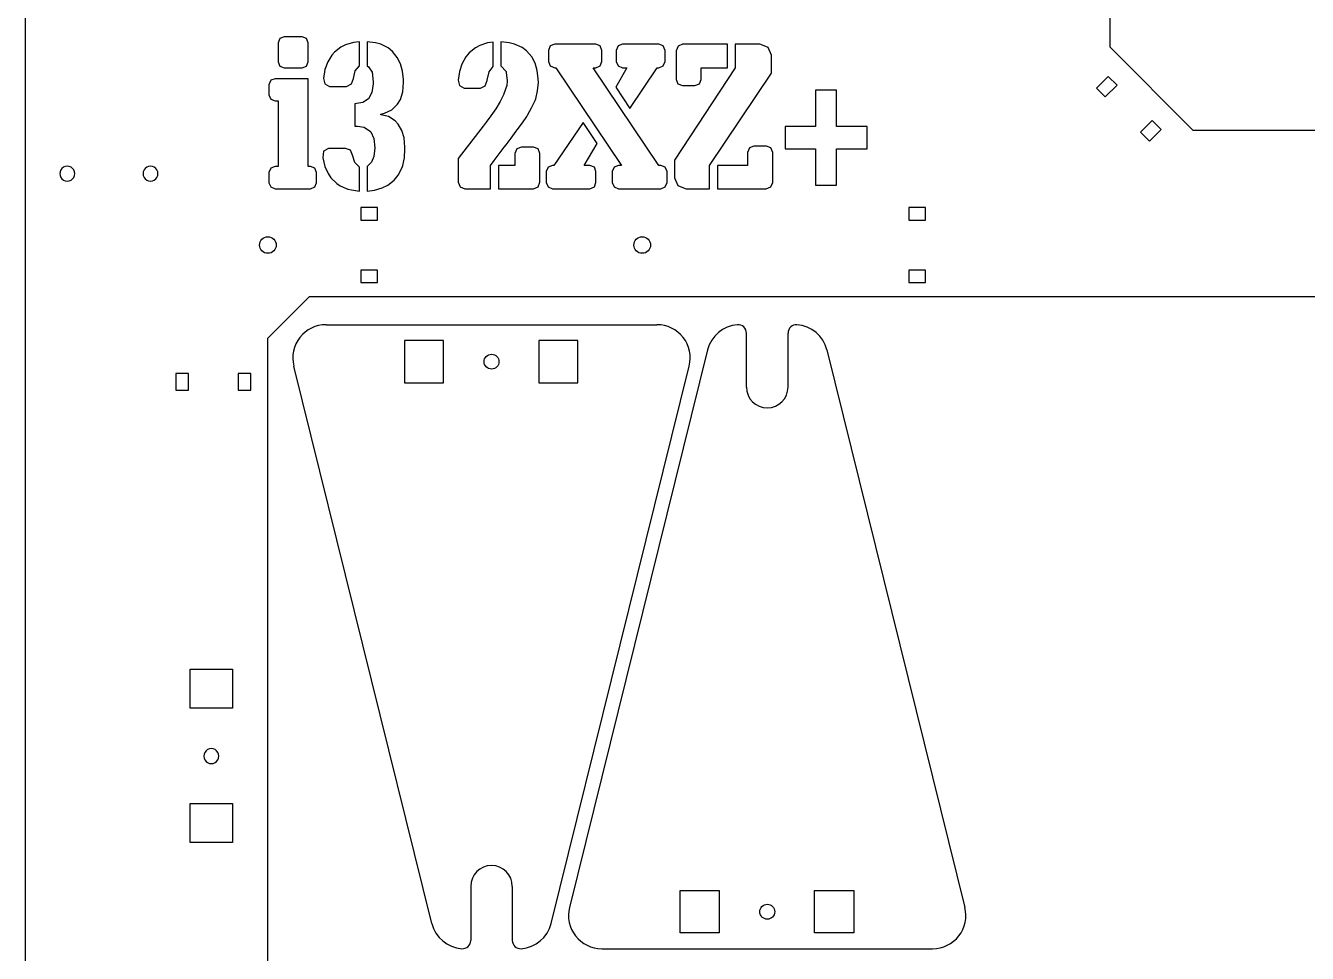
# Model space of a CAD drawing. Extents: x -100 to 476, y -1 to 902.
# Drawn here: x -100 to 208.2, y 292.1 to 515.1 of the extents above; entities that cross this region are included whole.
import ezdxf

# ---------------------------------------------------------------- set-up
doc = ezdxf.new("R2010")
doc.units = 0
doc.header["$LTSCALE"] = 6.734007
doc.header["$MEASUREMENT"] = 0
doc.layers.get('0').update_dxf_attribs({"linetype": 'CONTINUOUS'})
doc.layers.add('DEFAULT', color=7, linetype='CONTINUOUS')

msp = doc.modelspace()

# ---------------------------------------------------------------- linework, layer by layer
for p, q in [((160.65, 525.01), (160.65, 510)), ((160.65, 510), (180.65, 490)), ((180.65, 490), (466.49, 490)), ((-27.76, 443.22), (51.79, 443.22)), ((73.3, 428.24), (73.3, 441.22)), ((83.3, 428.24), (83.3, 441.22)), ((63.95, 437.16), (30.76, 303.16)), ((92.65, 437.16), (125.84, 303.16)), ((-2.34, 299.29), (-35.53, 433.29)), ((26.36, 299.29), (59.55, 433.29)), ((7.01, 308.22), (7.01, 295.23)), ((17.01, 308.22), (17.01, 295.23)), ((38.52, 293.24), (118.07, 293.24))]:
    msp.add_line(p, q)
at = {"color": 7}
for points in [[(-33.5, 512.42), (-37.87, 512.42), (-38.88, 512.04), (-39.32, 510.97), (-39.32, 506.38), (-38.88, 505.38), (-37.87, 504.94), (-33.5, 504.94), (-32.44, 505.38), (-32.06, 506.38), (-32.06, 510.97), (-32.44, 512.04)], [(-19.74, 511.25), (-21.21, 511.03), (-23.1, 510.5), (-24.2, 509.93), (-25.77, 508.71), (-26.4, 507.98), (-27.37, 506.44), (-28.03, 504.59), (-28.41, 502.39), (-28.07, 501.1), (-26.93, 500.47), (-22.85, 500.47), (-21.65, 501.1), (-21.18, 502.39), (-20.74, 504.28), (-19.74, 505.41)], [(-17.85, 511.25), (-17.85, 505.41), (-17.54, 505.22), (-16.69, 503.9), (-16.41, 501.57), (-16.41, 501.1), (-16.75, 499.03), (-17.6, 497.55), (-18.89, 496.64), (-20.87, 496.29), (-20.87, 490.95), (-20.21, 490.95), (-18.64, 490.7), (-17.1, 489.66), (-17.03, 489.57), (-16.31, 487.99), (-16.06, 485.76), (-16.09, 484.98), (-16.31, 483.69), (-16.85, 482.27), (-17.85, 481.24), (-17.85, 475.36), (-16.15, 475.58), (-14.27, 476.15), (-12.95, 476.77), (-11.38, 478), (-10.4, 479.19), (-9.49, 481.05), (-9.33, 481.52), (-8.92, 483.37), (-8.8, 485.51), (-8.8, 485.92), (-9.02, 488.12), (-9.55, 489.94), (-10.43, 491.42), (-11.16, 492.21), (-12.76, 493.24), (-14.64, 493.68), (-14.64, 493.84), (-13.73, 494.06), (-11.97, 494.88), (-10.59, 496.2), (-9.87, 497.39), (-9.33, 499.22), (-9.14, 501.45), (-9.18, 502.14), (-9.4, 504.18), (-9.9, 505.94), (-10.65, 507.45), (-11.82, 508.93), (-12.85, 509.75), (-14.61, 510.63), (-15.87, 510.97)], [(12.39, 511.16), (11.07, 510.94), (9.21, 510.37), (8.17, 509.81), (6.63, 508.58), (5.85, 507.61), (4.87, 505.82), (4.31, 504.09), (3.96, 502.01), (4.31, 500.69), (5.44, 500.1), (9.34, 500.1), (10.5, 500.66), (11, 501.92), (11, 502.04), (11.47, 503.99), (12.39, 505.28)], [(14.27, 511.25), (14.27, 505.41), (15.5, 504.06), (15.56, 503.84), (15.81, 501.82), (15.69, 500.69), (14.96, 498.68), (14.96, 498.65), (14.05, 496.89), (13.01, 495.13), (11.88, 493.46), (10.72, 491.89), (10, 490.98), (8.9, 489.53), (3.99, 483.19), (3.99, 477.47), (4.5, 476.37), (5.57, 475.89), (11.79, 475.89), (11.79, 481.52), (12.64, 482.68), (13.86, 484.29), (15.06, 485.86), (15.53, 486.49), (16.72, 488.06), (17.95, 489.72), (18.17, 490.04), (19.43, 491.74), (20.5, 493.28), (20.68, 493.59), (21.66, 495.32), (22.48, 497.14), (22.63, 497.52), (23.1, 499.44), (23.29, 501.45), (23.26, 502.3), (23.01, 504.34), (22.48, 506.07), (21.69, 507.61), (20.43, 509.05), (19.36, 509.84), (17.54, 510.69), (16.25, 511)], [(37.09, 510.63), (27.22, 510.63), (26.15, 510.25), (25.71, 509.15), (25.71, 506.51), (26.15, 505.47), (27.22, 505), (27.5, 505), (43.25, 481.52), (42.56, 481.52), (41.49, 481.11), (41.05, 480.04), (41.05, 477.37), (41.49, 476.33), (42.56, 475.89), (52.74, 475.89), (53.78, 476.33), (54.22, 477.37), (54.22, 480.04), (53.78, 481.11), (52.74, 481.52), (52.24, 481.52), (36.43, 505), (37.09, 505), (38.13, 505.47), (38.57, 506.51), (38.57, 509.15), (38.13, 510.25)], [(52.24, 510.63), (43.47, 510.63), (42.43, 510.25), (41.99, 509.15), (41.99, 506.51), (42.43, 505.47), (43.47, 505), (44.57, 505), (41.87, 500.32), (45.26, 495.22), (51.86, 505), (52.24, 505), (53.31, 505.47), (53.75, 506.51), (53.75, 509.15), (53.31, 510.25)], [(76.51, 510.63), (70.6, 510.63), (70.6, 505), (56.01, 482.75), (56.01, 478.69), (56.01, 478.5), (56.83, 476.71), (56.96, 476.59), (58.81, 475.89), (64.44, 475.89), (64.44, 481.49), (79.3, 503.68), (79.3, 507.83), (79.3, 508.05), (78.49, 509.84), (78.36, 509.93)], [(68.74, 510.63), (57.93, 510.63), (56.89, 510.19), (56.42, 509.09), (56.42, 502.17), (56.83, 501.13), (57.9, 500.69), (60.92, 500.69), (62.02, 501.13), (62.39, 502.17), (62.39, 505), (68.74, 505)], [(-32.06, 502.36), (-40.04, 502.36), (-41.05, 501.98), (-41.49, 500.91), (-41.49, 498.46), (-41.05, 497.46), (-40.04, 497.02), (-39.32, 497.02), (-39.32, 481.24), (-40.04, 481.24), (-41.05, 480.83), (-41.49, 479.79), (-41.49, 477.34), (-41.05, 476.33), (-40.04, 475.89), (-31.52, 475.89), (-30.49, 476.33), (-30.08, 477.34), (-30.08, 479.79), (-30.49, 480.83), (-31.52, 481.24), (-32.06, 481.24)], [(94.99, 499.59), (89.93, 499.59), (89.93, 490.89), (82.63, 490.89), (82.63, 485.48), (89.93, 485.48), (89.93, 476.77), (94.99, 476.77), (94.99, 485.48), (102.31, 485.48), (102.31, 490.89), (94.99, 490.89)], [(34.04, 491.86), (27.03, 481.52), (26.66, 481.52), (25.59, 481.11), (25.15, 480.04), (25.15, 477.37), (25.59, 476.33), (26.66, 475.89), (35.64, 475.89), (36.75, 476.33), (37.12, 477.37), (37.12, 480.04), (36.75, 481.11), (35.64, 481.52), (34.32, 481.52), (37.44, 486.77)], [(-23.1, 485.61), (-27.15, 485.61), (-28.35, 484.91), (-28.57, 483.34), (-28.57, 483.31), (-28.07, 481.24), (-27.28, 479.57), (-26.59, 478.5), (-25.21, 477.15), (-24.36, 476.62), (-22.53, 475.83), (-21.69, 475.64), (-19.74, 475.36), (-19.74, 481.11), (-20.84, 482.18), (-21.4, 483.94), (-21.91, 485.17)], [(22.07, 485.92), (19.21, 485.92), (18.11, 485.48), (17.63, 484.35), (17.63, 481.52), (13.67, 481.52), (13.67, 475.89), (22.07, 475.89), (23.2, 476.37), (23.64, 477.47), (23.64, 484.35), (23.2, 485.48)], [(78.14, 486.14), (75.06, 486.14), (74.05, 485.73), (73.58, 484.63), (73.58, 481.52), (66.32, 481.52), (66.32, 475.89), (78.05, 475.89), (79.18, 476.37), (79.62, 477.43), (79.62, 484.63), (79.18, 485.73)]]:
    msp.add_lwpolyline(points, close=True, dxfattribs=at)
for points in [[(159.57, 497.96), (162.4, 500.79), (160.27, 502.91), (157.45, 500.08)], [(170.17, 487.35), (173, 490.18), (170.88, 492.3), (168.05, 489.48)], [(-19.4, 468.37), (-15.4, 468.37), (-15.4, 471.37), (-19.4, 471.37)], [(112.38, 468.37), (116.38, 468.37), (116.38, 471.37), (112.38, 471.37)], [(-19.4, 453.37), (-15.4, 453.37), (-15.4, 456.37), (-19.4, 456.37)], [(112.38, 453.37), (116.38, 453.37), (116.38, 456.37), (112.38, 456.37)], [(-60.88, 427.47), (-60.88, 431.47), (-63.88, 431.47), (-63.88, 427.47)], [(-45.88, 427.47), (-45.88, 431.47), (-48.88, 431.47), (-48.88, 427.47)]]:
    msp.add_lwpolyline(points, close=True)
for centre, radius in [((-41.76, 462.38), 2), ((48.24, 462.38), 2), ((12.01, 434.34), 1.79), ((78.3, 302.11), 1.79)]:
    msp.add_circle(centre, radius)
for centre, radius, start, end in [((-27.76, 435.22), 8, 90, 193.9133), ((51.79, 435.22), 8, 346.0867, 90), ((71.72, 435.24), 8, 93.996, 166.0867), ((71.3, 441.22), 2, 0, 93.996), ((85.3, 441.22), 2, 86.004, 180), ((84.88, 435.24), 8, 13.9133, 86.004), ((78.3, 428.24), 5, 180, 0), ((12.01, 308.22), 5, 0, 180), ((38.52, 301.24), 8, 166.0867, 270), ((118.07, 301.24), 8, 270, 13.9133), ((5.43, 301.22), 8, 193.9133, 266.004), ((18.59, 301.22), 8, 273.996, 346.0867), ((5.01, 295.23), 2, 266.004, 0), ((19.01, 295.23), 2, 180, 273.996)]:
    msp.add_arc(centre, radius, start, end)
at = {"layer": 'DEFAULT'}
for p, q in [((-100, 4.33), (-100, 525.01)), ((-100, 4.33), (-100, 525.01)), ((-91.27, 480.81), (-91.55, 480.44)), ((-91.27, 480.81), (-91.55, 480.44)), ((-90.89, 481.1), (-91.27, 480.81)), ((-90.89, 481.1), (-91.27, 480.81)), ((-90.46, 481.28), (-90.89, 481.1)), ((-90.46, 481.28), (-90.89, 481.1)), ((-89.99, 481.34), (-90.46, 481.28)), ((-89.99, 481.34), (-90.46, 481.28)), ((-89.53, 481.28), (-89.99, 481.34)), ((-89.53, 481.28), (-89.99, 481.34)), ((-89.09, 481.1), (-89.53, 481.28)), ((-89.09, 481.1), (-89.53, 481.28)), ((-88.72, 480.81), (-89.09, 481.1)), ((-88.72, 480.81), (-89.09, 481.1)), ((-88.44, 480.44), (-88.72, 480.81)), ((-88.44, 480.44), (-88.72, 480.81)), ((-71.25, 480.81), (-71.53, 480.44)), ((-71.25, 480.81), (-71.53, 480.44)), ((-70.88, 481.1), (-71.25, 480.81)), ((-70.88, 481.1), (-71.25, 480.81)), ((-70.44, 481.28), (-70.88, 481.1)), ((-70.44, 481.28), (-70.88, 481.1)), ((-69.98, 481.34), (-70.44, 481.28)), ((-69.98, 481.34), (-70.44, 481.28)), ((-69.51, 481.28), (-69.98, 481.34)), ((-69.51, 481.28), (-69.98, 481.34)), ((-69.08, 481.1), (-69.51, 481.28)), ((-69.08, 481.1), (-69.51, 481.28)), ((-68.7, 480.81), (-69.08, 481.1)), ((-68.7, 480.81), (-69.08, 481.1)), ((-68.42, 480.44), (-68.7, 480.81)), ((-68.42, 480.44), (-68.7, 480.81)), ((-91.73, 480.01), (-91.79, 479.54)), ((-91.73, 480.01), (-91.79, 479.54)), ((-91.79, 479.54), (-91.73, 479.07)), ((-91.79, 479.54), (-91.73, 479.07)), ((-91.55, 480.44), (-91.73, 480.01)), ((-91.55, 480.44), (-91.73, 480.01)), ((-91.73, 479.07), (-91.55, 478.64)), ((-91.73, 479.07), (-91.55, 478.64)), ((-91.55, 478.64), (-91.27, 478.27)), ((-91.55, 478.64), (-91.27, 478.27)), ((-91.27, 478.27), (-90.89, 477.98)), ((-91.27, 478.27), (-90.89, 477.98)), ((-90.89, 477.98), (-90.46, 477.8)), ((-90.89, 477.98), (-90.46, 477.8)), ((-90.46, 477.8), (-89.99, 477.74)), ((-90.46, 477.8), (-89.99, 477.74)), ((-89.99, 477.74), (-89.53, 477.8)), ((-89.99, 477.74), (-89.53, 477.8)), ((-89.53, 477.8), (-89.09, 477.98)), ((-89.53, 477.8), (-89.09, 477.98)), ((-89.09, 477.98), (-88.72, 478.27)), ((-89.09, 477.98), (-88.72, 478.27)), ((-88.72, 478.27), (-88.44, 478.64)), ((-88.72, 478.27), (-88.44, 478.64)), ((-88.26, 480.01), (-88.44, 480.44)), ((-88.26, 480.01), (-88.44, 480.44)), ((-88.44, 478.64), (-88.26, 479.07)), ((-88.44, 478.64), (-88.26, 479.07)), ((-88.19, 479.54), (-88.26, 480.01)), ((-88.19, 479.54), (-88.26, 480.01)), ((-88.26, 479.07), (-88.19, 479.54)), ((-88.26, 479.07), (-88.19, 479.54)), ((-71.71, 480.01), (-71.78, 479.54)), ((-71.71, 480.01), (-71.78, 479.54)), ((-71.78, 479.54), (-71.71, 479.07)), ((-71.78, 479.54), (-71.71, 479.07)), ((-71.53, 480.44), (-71.71, 480.01)), ((-71.53, 480.44), (-71.71, 480.01)), ((-71.71, 479.07), (-71.53, 478.64)), ((-71.71, 479.07), (-71.53, 478.64)), ((-71.53, 478.64), (-71.25, 478.27)), ((-71.53, 478.64), (-71.25, 478.27)), ((-71.25, 478.27), (-70.88, 477.98)), ((-71.25, 478.27), (-70.88, 477.98)), ((-70.88, 477.98), (-70.44, 477.8)), ((-70.88, 477.98), (-70.44, 477.8)), ((-70.44, 477.8), (-69.98, 477.74)), ((-70.44, 477.8), (-69.98, 477.74)), ((-69.98, 477.74), (-69.51, 477.8)), ((-69.98, 477.74), (-69.51, 477.8)), ((-69.51, 477.8), (-69.08, 477.98)), ((-69.51, 477.8), (-69.08, 477.98)), ((-69.08, 477.98), (-68.7, 478.27)), ((-69.08, 477.98), (-68.7, 478.27)), ((-68.7, 478.27), (-68.42, 478.64)), ((-68.7, 478.27), (-68.42, 478.64)), ((-68.24, 480.01), (-68.42, 480.44)), ((-68.24, 480.01), (-68.42, 480.44)), ((-68.42, 478.64), (-68.24, 479.07)), ((-68.42, 478.64), (-68.24, 479.07)), ((-68.18, 479.54), (-68.24, 480.01)), ((-68.18, 479.54), (-68.24, 480.01)), ((-68.24, 479.07), (-68.18, 479.54)), ((-68.24, 479.07), (-68.18, 479.54)), ((-31.75, 450), (-41.75, 440)), ((-31.75, 450), (408.24, 450)), ((63.25, 450), (313.25, 450)), ((-41.75, 51.9), (-41.75, 440)), ((-41.75, 51.9), (-41.75, 440)), ((0.5, 439.42), (-8.9, 439.42)), ((-8.9, 439.42), (-8.9, 429.27)), ((0.5, 439.42), (-8.9, 439.42)), ((-8.9, 439.42), (-8.9, 429.27)), ((0.5, 429.27), (0.5, 439.42)), ((0.5, 429.27), (0.5, 439.42)), ((32.79, 439.42), (23.39, 439.42)), ((23.39, 439.42), (23.39, 429.27)), ((32.79, 439.42), (23.39, 439.42)), ((23.39, 439.42), (23.39, 429.27)), ((32.79, 429.27), (32.79, 439.42)), ((32.79, 429.27), (32.79, 439.42)), ((-8.9, 429.27), (0.5, 429.27)), ((-8.9, 429.27), (0.5, 429.27)), ((23.39, 429.27), (32.79, 429.27)), ((23.39, 429.27), (32.79, 429.27)), ((-60.45, 351.04), (-60.45, 360.44)), ((-60.45, 360.44), (-50.3, 360.44)), ((-60.45, 351.04), (-60.45, 360.44)), ((-60.45, 360.44), (-50.3, 360.44)), ((-50.3, 360.44), (-50.3, 351.04)), ((-50.3, 360.44), (-50.3, 351.04)), ((-50.3, 351.04), (-60.45, 351.04)), ((-50.3, 351.04), (-60.45, 351.04)), ((-57.09, 339.99), (-57.15, 339.52)), ((-57.09, 339.99), (-57.15, 339.52)), ((-57.15, 339.52), (-57.09, 339.06)), ((-57.15, 339.52), (-57.09, 339.06)), ((-56.91, 340.42), (-57.09, 339.99)), ((-56.91, 340.42), (-57.09, 339.99)), ((-57.09, 339.06), (-56.91, 338.62)), ((-57.09, 339.06), (-56.91, 338.62)), ((-56.62, 340.79), (-56.91, 340.42)), ((-56.62, 340.79), (-56.91, 340.42)), ((-56.25, 341.08), (-56.62, 340.79)), ((-56.25, 341.08), (-56.62, 340.79)), ((-55.81, 341.26), (-56.25, 341.08)), ((-55.81, 341.26), (-56.25, 341.08)), ((-55.35, 341.32), (-55.81, 341.26)), ((-55.35, 341.32), (-55.81, 341.26)), ((-54.88, 341.26), (-55.35, 341.32)), ((-54.88, 341.26), (-55.35, 341.32)), ((-54.45, 341.08), (-54.88, 341.26)), ((-54.45, 341.08), (-54.88, 341.26)), ((-54.08, 340.79), (-54.45, 341.08)), ((-54.08, 340.79), (-54.45, 341.08)), ((-53.79, 340.42), (-54.08, 340.79)), ((-53.79, 340.42), (-54.08, 340.79)), ((-53.61, 339.99), (-53.79, 340.42)), ((-53.61, 339.99), (-53.79, 340.42)), ((-53.79, 338.62), (-53.61, 339.06)), ((-53.79, 338.62), (-53.61, 339.06)), ((-53.55, 339.52), (-53.61, 339.99)), ((-53.55, 339.52), (-53.61, 339.99)), ((-53.61, 339.06), (-53.55, 339.52)), ((-53.61, 339.06), (-53.55, 339.52)), ((-56.91, 338.62), (-56.62, 338.25)), ((-56.91, 338.62), (-56.62, 338.25)), ((-56.62, 338.25), (-56.25, 337.96)), ((-56.62, 338.25), (-56.25, 337.96)), ((-56.25, 337.96), (-55.81, 337.78)), ((-56.25, 337.96), (-55.81, 337.78)), ((-55.81, 337.78), (-55.35, 337.72)), ((-55.81, 337.78), (-55.35, 337.72)), ((-55.35, 337.72), (-54.88, 337.78)), ((-55.35, 337.72), (-54.88, 337.78)), ((-54.88, 337.78), (-54.45, 337.96)), ((-54.88, 337.78), (-54.45, 337.96)), ((-54.45, 337.96), (-54.08, 338.25)), ((-54.45, 337.96), (-54.08, 338.25)), ((-54.08, 338.25), (-53.79, 338.62)), ((-54.08, 338.25), (-53.79, 338.62)), ((-60.45, 318.75), (-60.45, 328.15)), ((-60.45, 328.15), (-50.3, 328.15)), ((-60.45, 318.75), (-60.45, 328.15)), ((-60.45, 328.15), (-50.3, 328.15)), ((-50.3, 328.15), (-50.3, 318.75)), ((-50.3, 328.15), (-50.3, 318.75)), ((-50.3, 318.75), (-60.45, 318.75)), ((-50.3, 318.75), (-60.45, 318.75)), ((57.38, 297.04), (57.38, 307.19)), ((57.38, 307.19), (66.78, 307.19)), ((57.38, 297.04), (57.38, 307.19)), ((57.38, 307.19), (66.78, 307.19)), ((66.78, 307.19), (66.78, 297.04)), ((66.78, 307.19), (66.78, 297.04)), ((89.68, 297.04), (89.68, 307.19)), ((89.68, 307.19), (99.08, 307.19)), ((89.68, 297.04), (89.68, 307.19)), ((89.68, 307.19), (99.08, 307.19)), ((99.08, 307.19), (99.08, 297.04)), ((99.08, 307.19), (99.08, 297.04)), ((66.78, 297.04), (57.38, 297.04)), ((66.78, 297.04), (57.38, 297.04)), ((99.08, 297.04), (89.68, 297.04)), ((99.08, 297.04), (89.68, 297.04))]:
    msp.add_line(p, q, dxfattribs=at)

doc.saveas('drawing.dxf')
